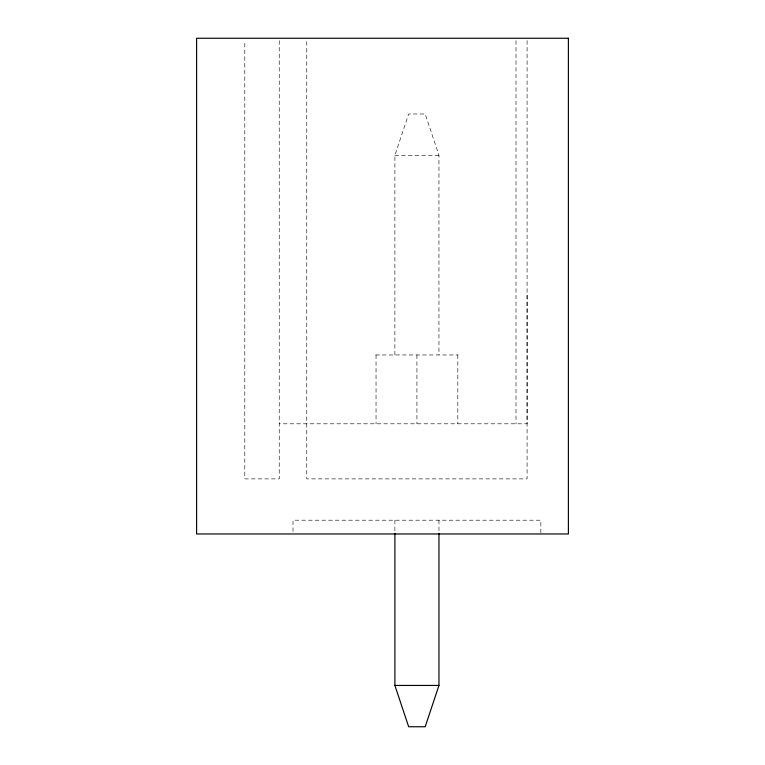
<?xml version="1.0" encoding="UTF-8"?>
<svg xmlns="http://www.w3.org/2000/svg" width="765" height="765" viewBox="0 0 765 765"><rect width="100%" height="100%" fill="white"/><g stroke="black" fill="none" stroke-linecap="round" stroke-linejoin="round"><path stroke-width="0.57" stroke-dasharray="3.83 2.87" d="M527.085 295.29L527.085 423.81L279.225 423.81M394.893 354.96L394.893 155.295L408.663 113.985L425.187 113.985L438.957 155.295L438.957 354.96M394.893 155.295L438.957 155.295M375.644 354.96L458.206 354.96M540.855 532.823L540.855 520.2L292.995 520.2L292.995 532.823M527.085 40.631L527.085 478.89L306.765 478.89L306.765 40.641M516.012 40.631L516.012 423.81M457.814 354.96L457.814 423.81M438.957 520.2L438.957 532.086M416.925 354.96L416.925 423.81M394.893 520.2L394.893 532.086M376.036 354.96L376.036 423.81M279.225 40.641L279.225 478.89L244.8 478.89L244.8 40.641"/><path stroke-width="1.15" d="M438.957 533.272L438.957 685.44L425.187 726.75L408.663 726.75L394.893 685.44L394.893 533.272M394.893 685.44L438.957 685.44M568.395 38.25L196.605 38.25L196.605 533.97L568.395 533.97L568.395 38.25"/></g></svg>
